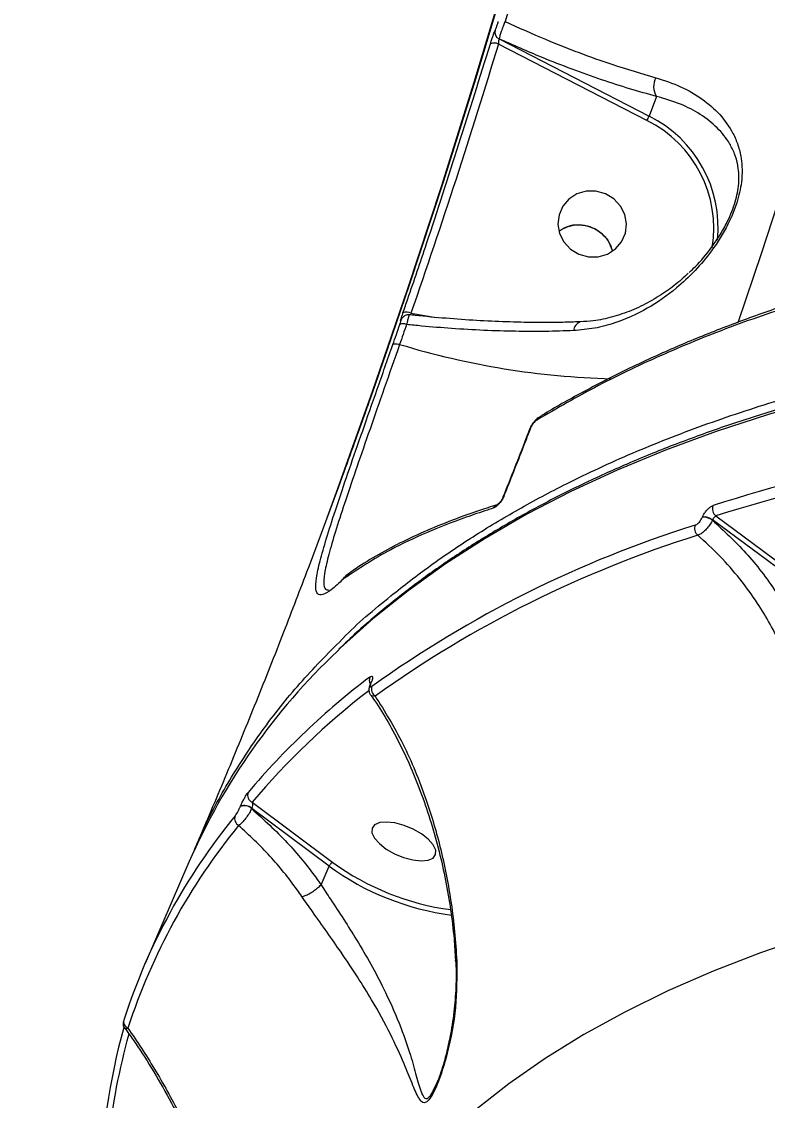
# Model space of a CAD drawing. Header units: millimetres. Extents: x -4688 to 6829, y -6350 to 4771.
# Drawn here: x 2324.1 to 2421.5, y 1628.1 to 1769 of the extents above; entities that cross this region are included whole.
import ezdxf

# ---------------------------------------------------------------- set-up
doc = ezdxf.new("R2010")
doc.units = ezdxf.units.MM
for name, color, linetype in [('DIKOM_ЗОНА', 80, 'Continuous'), ('DIKOM_ОБЪЕКТ', 7, 'Continuous'), ('DIKOM_РАЗМЕР_ЗОНА', 7, 'Continuous'), ('DIKOM_РАЗМЕР_ОБЪЕКТА', 7, 'Continuous')]:
    doc.layers.add(name, color=color, linetype=linetype)
doc.styles.add('style1', font='arial.ttf', dxfattribs={"width": 0.8})
doc.dimstyles.new('1-50', dxfattribs={"dimtxt": 300, "dimasz": 200, "dimexe": 100, "dimexo": 0, "dimgap": 100, "dimtad": 1, "dimtxsty": 'style1', "dimcen": 200, "dimclrd": 7, "dimclre": 7, "dimclrt": 7, "dimadec": 1, "dimazin": 2, "dimtfac": 1, "dimtmove": 0, "dimatfit": 2, "dimfxl": 0, "dimlwd": 25, "dimlwe": 18, "dimarcsym": 0})

# ---------------------------------------------------------------- blocks, each defined once
blk = doc.blocks.new('*D9')
at = {"layer": 'Defpoints', "color": 0, "transparency": 16777216}
for p in [(2285.35, 2926.08), (233.68, -3329.73), (5655.58, -3329.73)]:
    blk.add_point(p, dxfattribs=at)
at = {"layer": 'DIKOM_РАЗМЕР_ОБЪЕКТА', "color": 7, "lineweight": 18, "transparency": 16777216}
for p, q in [((2285.35, 2926.08), (5755.58, 2926.08)), ((233.68, -3329.73), (5755.58, -3329.73))]:
    blk.add_line(p, q, dxfattribs=at)
at = {"layer": 'DIKOM_РАЗМЕР_ОБЪЕКТА', "color": 7, "lineweight": 25, "transparency": 16777216}
blk.add_line((5655.58, 2726.08), (5655.58, -3129.73), dxfattribs=at)
at = {"layer": 'DIKOM_РАЗМЕР_ОБЪЕКТА', "color": 7, "transparency": 16777216}
for points in [[(5622.24, 2726.08), (5688.91, 2726.08), (5655.58, 2926.08)], [(5622.24, -3129.73), (5688.91, -3129.73), (5655.58, -3329.73)]]:
    blk.add_solid(points, dxfattribs=at)
at = {"layer": 'DIKOM_РАЗМЕР_ОБЪЕКТА', "color": 7, "transparency": 16777216, "insert": (5402.4, -130.27), "char_height": 300, "attachment_point": 5, "rotation": 90, "style": 'style1'}
blk.add_mtext('6250', dxfattribs=at)
blk = doc.blocks.new('*D10')
at = {"layer": 'Defpoints', "color": 0, "transparency": 16777216}
for p in [(2960.09, 4770.95), (741.18, -5330.34), (6729.08, -5330.34)]:
    blk.add_point(p, dxfattribs=at)
at = {"layer": 'DIKOM_РАЗМЕР_ЗОНА', "color": 7, "lineweight": 18, "transparency": 16777216}
for p, q in [((2960.09, 4770.95), (6829.08, 4770.95)), ((741.18, -5330.34), (6829.08, -5330.34))]:
    blk.add_line(p, q, dxfattribs=at)
at = {"layer": 'DIKOM_РАЗМЕР_ЗОНА', "color": 7, "lineweight": 25, "transparency": 16777216}
blk.add_line((6729.08, 4570.95), (6729.08, -5130.34), dxfattribs=at)
at = {"layer": 'DIKOM_РАЗМЕР_ЗОНА', "color": 7, "transparency": 16777216}
for points in [[(6695.74, 4570.95), (6762.41, 4570.95), (6729.08, 4770.95)], [(6695.74, -5130.34), (6762.41, -5130.34), (6729.08, -5330.34)]]:
    blk.add_solid(points, dxfattribs=at)
at = {"layer": 'DIKOM_РАЗМЕР_ЗОНА', "color": 7, "transparency": 16777216, "insert": (6475.9, -93.77), "char_height": 300, "attachment_point": 5, "rotation": 90, "style": 'style1'}
blk.add_mtext('10100', dxfattribs=at)
blk = doc.blocks.new('*D11')
at = {"layer": 'Defpoints', "color": 0, "transparency": 16777216}
for p in [(3703.08, 2652.76), (-3188.42, -47.63), (-3188.42, -4921.77)]:
    blk.add_point(p, dxfattribs=at)
at = {"layer": 'DIKOM_РАЗМЕР_ОБЪЕКТА', "color": 7, "lineweight": 18, "transparency": 16777216}
for p, q in [((3703.08, 2652.76), (3703.08, -5021.77)), ((-3188.42, -47.63), (-3188.42, -5021.77))]:
    blk.add_line(p, q, dxfattribs=at)
at = {"layer": 'DIKOM_РАЗМЕР_ОБЪЕКТА', "color": 7, "lineweight": 25, "transparency": 16777216}
blk.add_line((3503.08, -4921.77), (-2988.42, -4921.77), dxfattribs=at)
at = {"layer": 'DIKOM_РАЗМЕР_ОБЪЕКТА', "color": 7, "transparency": 16777216}
for points in [[(-2988.42, -4888.44), (-2988.42, -4955.11), (-3188.42, -4921.77)], [(3503.08, -4888.44), (3503.08, -4955.11), (3703.08, -4921.77)]]:
    blk.add_solid(points, dxfattribs=at)
at = {"layer": 'DIKOM_РАЗМЕР_ОБЪЕКТА', "color": 7, "transparency": 16777216, "insert": (4.08, -4668.6), "char_height": 300, "attachment_point": 5, "style": 'style1'}
blk.add_mtext('6900', dxfattribs=at)
blk = doc.blocks.new('*D12')
at = {"layer": 'Defpoints', "color": 0, "transparency": 16777216}
for p in [(4937.72, 2926.08), (-4688.42, -671.13), (4937.72, -6249.77)]:
    blk.add_point(p, dxfattribs=at)
at = {"layer": 'DIKOM_РАЗМЕР_ЗОНА', "color": 7, "lineweight": 18, "transparency": 16777216}
for p, q in [((4937.72, 2926.08), (4937.72, -6349.77)), ((-4688.42, -671.13), (-4688.42, -6349.77))]:
    blk.add_line(p, q, dxfattribs=at)
at = {"layer": 'DIKOM_РАЗМЕР_ЗОНА', "color": 7, "lineweight": 25, "transparency": 16777216}
blk.add_line((-4488.42, -6249.77), (4737.72, -6249.77), dxfattribs=at)
at = {"layer": 'DIKOM_РАЗМЕР_ЗОНА', "color": 7, "transparency": 16777216}
for points in [[(-4488.42, -6216.44), (-4488.42, -6283.11), (-4688.42, -6249.77)], [(4737.72, -6216.44), (4737.72, -6283.11), (4937.72, -6249.77)]]:
    blk.add_solid(points, dxfattribs=at)
at = {"layer": 'DIKOM_РАЗМЕР_ЗОНА', "color": 7, "transparency": 16777216, "insert": (124.65, -5996.6), "char_height": 300, "attachment_point": 5, "style": 'style1'}
blk.add_mtext('9650', dxfattribs=at)

msp = doc.modelspace()

# ---------------------------------------------------------------- linework, layer by layer
at = {"layer": 'DIKOM_ЗОНА', "color": 3, "lineweight": 15}
msp.add_lwpolyline([(2570.081, -2285.228, 0.3647019), (1741.185, -3270.482), (1741.185, -4330.338, -0.4142136), (741.185, -5330.338), (-888.842, -5330.338, -0.4142136), (-1888.842, -4330.338), (-1888.842, -2671.127, 0.4142136), (-2888.842, -1671.127), (-3688.422, -1671.127, -0.4142136), (-4688.422, -671.127), (-4688.422, 1138.873, -0.4142136), (-3688.422, 2138.873), (-3460.429, 2138.873, 0.2211165), (-2695.804, 2494.398, -0.0334984), (-2377.811, 2824.109, 0.1068234), (-2131.845, 3167.597, -0.2990107), (-1214.167, 3770.271), (731.296, 3770.271, 0.2141904), (1478.609, 4105.799, -0.933016), (4609.303, 1688.518, 0.1481275), (4441.226, 1133.627), (4441.226, -61.127, -0.3647019), (2570.081, -2285.228)], format="xyb", dxfattribs=at)
at = {"layer": 'DIKOM_ОБЪЕКТ', "color": 7, "linetype": 'Continuous', "lineweight": 15}
for p, q in [((2385.913, 1767.849), (2385.917, 1767.857)), ((2386.421, 1766.706), (2386.417, 1766.699)), ((2386.417, 1766.699), (2406.003, 1756.619)), ((2405.727, 1756.057), (2386.339, 1766.036)), ((2406.973, 1759.199), (2406.003, 1756.619)), ((2373.602, 1729.977), (2373.66, 1730.107)), ((2373.606, 1729.984), (2373.66, 1730.108)), ((2373.66, 1730.108), (2373.66, 1730.108)), ((2374.912, 1730.882), (2378.223, 1730.344)), ((2373.606, 1729.984), (2373.602, 1729.977)), ((2396.998, 1729.738), (2396.968, 1729.735)), ((2386.929, 1706.86), (2386.924, 1706.847)), ((2412.959, 1704.225), (2412.978, 1704.27)), ((2414.309, 1703.903), (2414.289, 1703.858)), ((2428.099, 1693.682), (2414.309, 1703.903)), ((2414.749, 1704.422), (2428.57, 1694.179)), ((2366.149, 1696.233), (2366.063, 1696.161)), ((2366.159, 1696.24), (2366.149, 1696.233)), ((2366.34, 1696.516), (2366.212, 1696.395)), ((2369.654, 1682.6), (2369.617, 1682.515)), ((2369.723, 1682.685), (2369.686, 1682.6)), ((2354.161, 1667.028), (2364.694, 1659.181)), ((2352.618, 1666.474), (2352.63, 1666.501)), ((2354.107, 1666.221), (2354.096, 1666.194)), ((2364.223, 1658.685), (2354.107, 1666.221)), ((2345.914, 1659.21), (2340.174, 1645.955)), ((2363.167, 1656.246), (2364.223, 1658.685)), ((2363.167, 1656.246), (2363.163, 1656.24)), ((2378.088, 1629.915), (2378.208, 1630.163))]:
    msp.add_line(p, q, dxfattribs=at)
at = {"layer": 'DIKOM_ОБЪЕКТ', "color": 7, "linetype": 'Continuous', "lineweight": 15, "flags": 128}
for points in [[(2420.759, 1923.376), (2419.9, 1918.087), (2417.409, 1903.483), (2414.745, 1888.925), (2411.912, 1874.424), (2408.91, 1859.988), (2405.743, 1845.628), (2402.411, 1831.352), (2398.918, 1817.17), (2395.265, 1803.092), (2391.455, 1789.126), (2387.49, 1775.282), (2383.373, 1761.568), (2379.107, 1747.994), (2374.695, 1734.569), (2370.138, 1721.302), (2365.442, 1708.2), (2361.467, 1697.533)], [(2364.007, 1704.308), (2365.194, 1707.531), (2369.905, 1720.672), (2374.475, 1733.98), (2378.901, 1747.446), (2383.18, 1761.061), (2387.309, 1774.815), (2391.285, 1788.701), (2395.107, 1802.709), (2398.771, 1816.83), (2402.275, 1831.055), (2405.616, 1845.374), (2408.793, 1859.777), (2411.804, 1874.256), (2414.646, 1888.802), (2417.317, 1903.403), (2419.817, 1918.052), (2420.683, 1923.389)], [(2455.733, 1870.401), (2452.903, 1856.819), (2449.917, 1843.307), (2446.778, 1829.875), (2443.488, 1816.53), (2440.05, 1803.282), (2436.464, 1790.139), (2432.734, 1777.11), (2428.862, 1764.203), (2424.851, 1751.426), (2420.703, 1738.788), (2417.589, 1729.654)], [(2403.856, 1830.057), (2401.942, 1822.302), (2399.979, 1814.577), (2397.967, 1806.886), (2395.906, 1799.228), (2393.798, 1791.607), (2391.643, 1784.023), (2389.441, 1776.478), (2387.192, 1768.974)], [(2394.248, 1743.753), (2394.108, 1742.535), (2394.33, 1741.317), (2394.896, 1740.199), (2395.761, 1739.271), (2396.854, 1738.608), (2398.087, 1738.264), (2399.361, 1738.266), (2400.571, 1738.615), (2401.619, 1739.282), (2402.422, 1740.213), (2402.913, 1741.333), (2403.054, 1742.551), (2402.832, 1743.769), (2402.265, 1744.887), (2401.4, 1745.815), (2400.307, 1746.478), (2399.074, 1746.822), (2397.801, 1746.82), (2396.591, 1746.471), (2395.542, 1745.804), (2394.74, 1744.873), (2394.248, 1743.753)], [(2485.305, 1728.622), (2476.543, 1727.942), (2467.995, 1727.064), (2459.67, 1725.989), (2451.573, 1724.716), (2443.712, 1723.248), (2436.093, 1721.585), (2428.723, 1719.73), (2421.607, 1717.682), (2414.753, 1715.445), (2408.165, 1713.02), (2401.849, 1710.409), (2395.811, 1707.614), (2390.055, 1704.638), (2384.587, 1701.483), (2379.411, 1698.152), (2374.531, 1694.647), (2369.951, 1690.972), (2365.676, 1687.13), (2365.296, 1686.766)], [(2372.546, 1726.802), (2372.659, 1727.126), (2372.773, 1727.45), (2372.886, 1727.775), (2372.999, 1728.099), (2373.112, 1728.423), (2373.225, 1728.748), (2373.338, 1729.072), (2373.451, 1729.397)], [(2374.334, 1729.416), (2374.221, 1729.092), (2374.108, 1728.768), (2373.995, 1728.443), (2373.882, 1728.119), (2373.769, 1727.795), (2373.656, 1727.471), (2373.543, 1727.148), (2373.43, 1726.824)], [(2377.174, 1662.197), (2376.275, 1662.897), (2375.191, 1663.516), (2374.008, 1664.006), (2372.823, 1664.326), (2371.731, 1664.449), (2370.822, 1664.368), (2370.168, 1664.087), (2369.823, 1663.629), (2369.814, 1663.033), (2370.143, 1662.345), (2370.783, 1661.622), (2371.681, 1660.922), (2372.766, 1660.303), (2373.949, 1659.813), (2375.134, 1659.493), (2376.226, 1659.369), (2377.135, 1659.451), (2377.789, 1659.732), (2378.134, 1660.19), (2378.143, 1660.786), (2377.814, 1661.474), (2377.174, 1662.197)], [(2479.239, 1659.621), (2471.074, 1658.777), (2463.132, 1657.734), (2455.421, 1656.494), (2447.947, 1655.057), (2440.718, 1653.425), (2433.74, 1651.6), (2427.021, 1649.582), (2420.565, 1647.375), (2414.38, 1644.979), (2408.471, 1642.398), (2402.843, 1639.633), (2397.501, 1636.688), (2392.452, 1633.564), (2387.698, 1630.266), (2383.246, 1626.795), (2379.098, 1623.155), (2375.259, 1619.35), (2371.733, 1615.383), (2368.522, 1611.258), (2365.629, 1606.978), (2363.058, 1602.548), (2360.811, 1597.972), (2360.429, 1597.107)]]:
    msp.add_lwpolyline(points, dxfattribs=at)
at = {"layer": 'DIKOM_ОБЪЕКТ', "color": 7, "linetype": 'Continuous', "lineweight": 15}
for centre, radius, start, end in [((2386.865, 1767.581), 0.989, 164.26574, 243.05942), ((2386.869, 1767.588), 0.989, 164.26584, 243.05808), ((2385.783, 1764.967), 1.205, 62.5169, 114.47529), ((2409.097, 1760.5), 2.491, 152.5236, 211.48548), ((2398.998, 1759.709), 7.656, 331.51124, 336.19302), ((2398.765, 1741.987), 15.699, 350.67752, 63.67276), ((2398.824, 1742.094), 16.202, 354.17587, 63.69781), ((2374.329, 1729.866), 1.171, 60.14496, 113.22332), ((2373.91, 1728.592), 0.927, 62.82182, 119.7208), ((2397.417, 1728.548), 1.269, 110.73559, 176.8707), ((2403.61, 1825.416), 103.108, 252.98016, 268.56963), ((2392.06, 1716.652), 0.773, 121.22431, 158.83578), ((2390.669, 1715.715), 0.248, 122.00906, 156.96185), ((2483.838, 1487.07), 229.482, 101.34939, 107.62258), ((2484.058, 1486.23), 228.936, 101.34939, 107.62258), ((2387.172, 1706.747), 0.268, 123.11127, 155.12293), ((2386.425, 1705.036), 0.888, 106.83537, 154.46135), ((2415.452, 1705.356), 1.169, 158.62568, 233.04267), ((2413.199, 1702.501), 1.74, 51.20456, 97.92997), ((2413.218, 1702.547), 1.74, 51.20456, 97.92997), ((2456.336, 1561.493), 148.481, 107.35924, 125.64394), ((2456.573, 1560.487), 148.154, 107.35924, 125.64394), ((2413.124, 1702.787), 1.169, 158.73558, 229.82832), ((2367.008, 1695.851), 0.941, 123.98174, 156.05188), ((2367.013, 1695.863), 0.934, 126.45704, 156.17164), ((2423.441, 1625.274), 84.629, 133.3974, 156.36), ((2428.756, 1604.977), 98.253, 127.06628, 139.87299), ((2370.458, 1683.006), 0.994, 158.13058, 210.45739), ((2369.807, 1682.43), 0.208, 125.55573, 155.51094), ((2369.844, 1682.516), 0.208, 125.52929, 156.50164), ((2370.806, 1681.785), 1.065, 159.571, 237.69307), ((2428.915, 1604.038), 97.754, 127.50215, 139.8816), ((2354.584, 1667.951), 1.015, 159.91848, 245.38429), ((2415.191, 1613.46), 81.746, 140.69656, 162.00329), ((2352.878, 1664.892), 1.005, 159.70696, 241.83865), ((2353.142, 1665.201), 1.377, 46.17048, 112.37803), ((2353.154, 1665.228), 1.377, 46.17048, 112.37803), ((2415.52, 1612.34), 81.566, 140.69656, 162.00329), ((2384.674, 1686.714), 34.697, 233.88545, 262.6211), ((2384.54, 1686.396), 33.683, 233.89988, 262.45575), ((2338.309, 1638.39), 0.924, 159.3243, 246.76694), ((2421.626, 1614.404), 87.373, 164.58433, 178.66503), ((2424.349, 1612.829), 89.548, 164.51175, 182.73151)]:
    msp.add_arc(centre, radius, start, end, dxfattribs=at)
for points, knots in [([(2385.917, 1767.857), (2385.919, 1767.861), (2385.937, 1767.896), (2385.985, 1768.005), (2386.061, 1768.207), (2386.147, 1768.45), (2386.232, 1768.706), (2386.291, 1768.897), (2386.318, 1768.983)], [0, 0, 0, 0, 0.0340103, 0.252264, 0.4705298, 0.5979374, 0.8193065, 1, 1, 1, 1]), ([(2387.192, 1768.974), (2387.126, 1768.808), (2386.978, 1768.436), (2386.793, 1767.933), (2386.625, 1767.447), (2386.495, 1767.033), (2386.436, 1766.798), (2386.422, 1766.717), (2386.421, 1766.706)], [0, 0, 0, 0, 0.1805008, 0.4029091, 0.5309916, 0.7496247, 0.9664027, 1, 1, 1, 1]), ([(2387.192, 1768.974), (2388.964, 1768.182), (2392.227, 1766.725), (2396.894, 1764.89), (2401.772, 1763.135), (2405.004, 1762.196), (2406.887, 1761.649)], [0, 0, 0, 0, 0.2580784, 0.4750061, 0.694075, 1, 1, 1, 1]), ([(2385.283, 1766.064), (2385.334, 1766.226), (2385.434, 1766.551), (2385.598, 1767.041), (2385.747, 1767.457), (2385.853, 1767.729), (2385.896, 1767.816), (2385.913, 1767.849)], [0, 0, 0, 0, 0.2182614, 0.4367519, 0.6530228, 0.8657456, 1, 1, 1, 1]), ([(2386.417, 1766.699), (2386.41, 1766.689), (2386.391, 1766.662), (2386.365, 1766.565), (2386.344, 1766.41), (2386.334, 1766.224), (2386.337, 1766.099), (2386.339, 1766.036)], [0, 0, 0, 0, 0.1277438, 0.3308896, 0.5438541, 0.7682613, 1, 1, 1, 1]), ([(2406.973, 1759.199), (2405.815, 1759.52), (2403.491, 1760.164), (2399.795, 1761.364), (2395.952, 1762.74), (2391.487, 1764.479), (2388.278, 1765.89), (2386.421, 1766.706)], [0, 0, 0, 0, 0.1819181, 0.3651193, 0.552343, 0.7409454, 1, 1, 1, 1]), ([(2373.867, 1730.942), (2374.075, 1731.544), (2375.114, 1734.552), (2379.079, 1746.207), (2382.561, 1757.351), (2385.283, 1766.064)], [0, 0, 0, 0, 0.0517104, 0.2585534, 1, 1, 1, 1]), ([(2386.339, 1766.036), (2384.518, 1760.151), (2380.875, 1748.378), (2376.9, 1736.714), (2374.912, 1730.882)], [0, 0, 0, 0, 0.4999182, 1, 1, 1, 1]), ([(2406.887, 1761.649), (2408.005, 1761.285), (2410.272, 1760.547), (2413.049, 1758.885), (2415.358, 1756.863), (2416.82, 1754.806), (2417.659, 1752.854), (2418.048, 1751.278), (2418.189, 1749.653), (2418.093, 1747.758), (2417.56, 1745.322), (2416.506, 1742.794), (2415.326, 1740.704), (2413.916, 1738.627), (2412.026, 1736.381), (2409.264, 1733.794), (2405.798, 1731.378), (2402.148, 1729.741), (2398.884, 1728.857), (2397.066, 1728.698), (2396.15, 1728.618)], [0, 0, 0, 0, 0.07178891, 0.14562976, 0.22116993, 0.29851815, 0.34063689, 0.38329285, 0.4161016, 0.44961246, 0.49864555, 0.54779209, 0.58045157, 0.61397162, 0.67043699, 0.72831839, 0.81195445, 0.89807408, 0.9486872, 1, 1, 1, 1]), ([(2417.607, 1750.092), (2417.603, 1750.138), (2417.54, 1750.747), (2417.194, 1751.732), (2416.398, 1753.416), (2414.981, 1755.164), (2412.813, 1756.864), (2410.182, 1758.272), (2408.051, 1758.887), (2406.973, 1759.199)], [0, 0, 0, 0, 0.0087414, 0.1158773, 0.2245809, 0.4207216, 0.6211572, 0.8084168, 1, 1, 1, 1]), ([(2411.257, 1736.226), (2411.533, 1736.477), (2412.558, 1737.41), (2413.859, 1739.006), (2415.188, 1740.924), (2416.271, 1742.816), (2417.249, 1745.134), (2417.705, 1747.302), (2417.772, 1748.92), (2417.661, 1749.712), (2417.607, 1750.092)], [0, 0, 0, 0, 0.0718809, 0.2665612, 0.3732601, 0.482586, 0.6387989, 0.7947791, 0.9016082, 1, 1, 1, 1]), ([(2394.301, 1741.644), (2394.664, 1741.859), (2395.452, 1742.327), (2396.91, 1742.491), (2398.417, 1742.209), (2399.749, 1741.448), (2400.77, 1740.355), (2401.077, 1739.46), (2401.223, 1739.033)], [0, 0, 0, 0, 0.1482222, 0.321606, 0.4949881, 0.668367, 0.8417463, 1, 1, 1, 1]), ([(2401.232, 1739.041), (2401.071, 1739.489), (2400.741, 1740.403), (2399.686, 1741.499), (2398.34, 1742.236), (2396.83, 1742.492), (2395.4, 1742.309), (2394.642, 1741.843), (2394.304, 1741.635)], [0, 0, 0, 0, 0.1667738, 0.3402209, 0.5136669, 0.6871096, 0.8605519, 1, 1, 1, 1]), ([(2411.132, 1736.125), (2410.839, 1735.843), (2409.93, 1734.971), (2408.262, 1733.715), (2406.094, 1732.346), (2403.729, 1731.202), (2401.251, 1730.359), (2398.994, 1729.857), (2397.576, 1729.794), (2396.999, 1729.768)], [0, 0, 0, 0, 0.0726434, 0.224491, 0.3851317, 0.5542861, 0.7237142, 0.8874794, 1, 1, 1, 1]), ([(2427.33, 1733.045), (2427.28, 1733.03), (2424.998, 1732.354), (2420.695, 1730.86), (2414.445, 1728.549), (2408.467, 1726.049), (2402.723, 1723.394), (2397.264, 1720.558), (2393.583, 1718.524), (2391.797, 1717.39), (2391.664, 1717.305)], [0, 0, 0, 0, 0.0036487, 0.1675187, 0.3314472, 0.4954376, 0.659337, 0.8230766, 0.9867706, 1, 1, 1, 1]), ([(2426.876, 1732.599), (2423.602, 1731.519), (2417.048, 1729.356), (2407.914, 1725.605), (2399.251, 1721.515), (2393.978, 1718.46), (2391.339, 1716.931)], [0, 0, 0, 0, 0.2489043, 0.4982428, 0.7488998, 1, 1, 1, 1]), ([(2365.906, 1688.306), (2365.943, 1688.345), (2367.852, 1690.35), (2371.714, 1693.566), (2377.403, 1697.984), (2382.968, 1701.748), (2388.886, 1705.31), (2395.78, 1708.984), (2403.775, 1712.687), (2413.006, 1716.321), (2423.258, 1719.723), (2434.598, 1722.819), (2446.656, 1725.436), (2458.868, 1727.501), (2470.121, 1728.936), (2481.644, 1730.017), (2493.424, 1730.754), (2506.597, 1731.143), (2520.231, 1731.119), (2534.295, 1730.678), (2547.59, 1729.884), (2559.963, 1728.849), (2571.333, 1727.674), (2582.884, 1726.256), (2595.748, 1724.436), (2609.974, 1722.124), (2625.603, 1719.224), (2642.17, 1715.775), (2659.664, 1711.721), (2677.425, 1707.167), (2694.681, 1702.345), (2710.001, 1697.734), (2725.204, 1692.871), (2740.286, 1687.769), (2756.61, 1681.907), (2772.974, 1675.686), (2789.334, 1669.119), (2805.684, 1662.203), (2821.986, 1654.949), (2838.209, 1647.364), (2854.959, 1639.145), (2872.13, 1630.284), (2889.663, 1620.751), (2906.869, 1610.899), (2923.73, 1600.732), (2940.034, 1590.38), (2955.742, 1579.872), (2969.272, 1570.371), (2977.456, 1564.305), (2980.789, 1561.835)], [0, 0, 0, 0, 0.0004422, 0.022746, 0.03966, 0.056574, 0.0735577, 0.0905414, 0.1124845, 0.1345298, 0.1566135, 0.1817028, 0.2068488, 0.2293872, 0.2519668, 0.2689744, 0.2909172, 0.3129623, 0.3350457, 0.3573274, 0.3796488, 0.3965538, 0.4134587, 0.4304333, 0.4474078, 0.4693509, 0.4913961, 0.5134797, 0.5385688, 0.5637147, 0.586253, 0.6088324, 0.62584, 0.647783, 0.6698282, 0.6919118, 0.7141937, 0.7365152, 0.7589722, 0.7816015, 0.8042725, 0.8297759, 0.8552792, 0.8809027, 0.9065866, 0.9323923, 0.9575184, 0.9827014, 1, 1, 1, 1]), ([(2373.451, 1729.397), (2373.451, 1729.399), (2373.486, 1729.497), (2373.548, 1729.683), (2373.605, 1729.868), (2373.637, 1729.99), (2373.644, 1730.046), (2373.618, 1730.004), (2373.606, 1729.984)], [0, 0, 0, 0, 0.0043468, 0.2198207, 0.4355752, 0.5682506, 0.7938306, 1, 1, 1, 1]), ([(2373.602, 1729.977), (2373.589, 1729.954), (2373.556, 1729.895), (2373.552, 1729.94), (2373.605, 1730.144), (2373.712, 1730.488), (2373.815, 1730.791), (2373.867, 1730.942)], [0, 0, 0, 0, 0.1342544, 0.3469772, 0.5632481, 0.7817386, 1, 1, 1, 1]), ([(2374.682, 1730.663), (2374.647, 1730.671), (2374.516, 1730.703), (2374.294, 1730.653), (2374.061, 1730.554), (2373.891, 1730.424), (2373.776, 1730.296), (2373.705, 1730.19), (2373.666, 1730.122), (2373.649, 1730.086), (2373.643, 1730.072)], [0, 0, 0, 0, 0.0759995, 0.2918567, 0.4718804, 0.6253757, 0.7534775, 0.8529238, 0.9439337, 1, 1, 1, 1]), ([(2374.682, 1730.672), (2374.67, 1730.65), (2374.652, 1730.614), (2374.578, 1730.364), (2374.479, 1729.998), (2374.382, 1729.611), (2374.334, 1729.416)], [0, 0, 0, 0, 0.2734466, 0.4434179, 0.7199136, 1, 1, 1, 1]), ([(2396.97, 1729.769), (2396.228, 1729.741), (2394.336, 1729.669), (2391.119, 1729.665), (2387.358, 1729.744), (2383.474, 1729.925), (2379.505, 1730.212), (2376.563, 1730.472), (2374.949, 1730.664), (2374.684, 1730.695)], [0, 0, 0, 0, 0.1093205, 0.2789347, 0.4498363, 0.6216364, 0.7939197, 0.9661872, 1, 1, 1, 1]), ([(2861.488, 1634.364), (2859.705, 1635.277), (2854.535, 1637.923), (2845.904, 1642.221), (2835.575, 1647.217), (2825.166, 1652.095), (2814.687, 1656.854), (2804.145, 1661.489), (2793.548, 1665.998), (2782.905, 1670.376), (2772.223, 1674.62), (2761.511, 1678.728), (2750.775, 1682.695), (2740.026, 1686.52), (2729.27, 1690.199), (2718.515, 1693.73), (2707.77, 1697.109), (2697.043, 1700.334), (2686.341, 1703.403), (2675.674, 1706.314), (2665.048, 1709.064), (2654.472, 1711.652), (2643.954, 1714.074), (2633.501, 1716.33), (2623.122, 1718.418), (2612.824, 1720.336), (2602.615, 1722.083), (2592.502, 1723.657), (2582.494, 1725.057), (2572.598, 1726.282), (2562.82, 1727.331), (2553.169, 1728.204), (2543.652, 1728.899), (2534.275, 1729.417), (2525.046, 1729.756), (2515.972, 1729.916), (2507.059, 1729.898), (2498.315, 1729.7), (2489.745, 1729.324), (2481.356, 1728.769), (2473.155, 1728.036), (2465.147, 1727.126), (2457.339, 1726.038), (2449.736, 1724.773), (2442.345, 1723.333), (2435.17, 1721.719), (2428.217, 1719.93), (2421.492, 1717.97), (2415, 1715.838), (2408.745, 1713.538), (2402.733, 1711.069), (2396.968, 1708.435), (2391.455, 1705.637), (2386.198, 1702.676), (2381.201, 1699.556), (2376.466, 1696.281), (2372.011, 1692.845), (2368.347, 1689.758), (2366.281, 1687.755), (2365.507, 1687.006)], [0, 0, 0, 0, 0.0093746, 0.0271864, 0.0449984, 0.0628104, 0.0806223, 0.0984341, 0.116246, 0.1340579, 0.1518698, 0.1696818, 0.1874938, 0.205306, 0.2231183, 0.2409307, 0.2587433, 0.2765562, 0.2943692, 0.3121826, 0.3299962, 0.3478102, 0.3656245, 0.3834392, 0.4012543, 0.4190699, 0.436886, 0.4547026, 0.4725198, 0.4903376, 0.508156, 0.5259751, 0.543795, 0.5616156, 0.579437, 0.5972592, 0.6150823, 0.6329063, 0.6507312, 0.668557, 0.6863838, 0.7042113, 0.7220398, 0.7398689, 0.7576987, 0.775529, 0.7933595, 0.8111899, 0.8290198, 0.8468486, 0.8646758, 0.8825006, 0.9003223, 0.9181399, 0.9359523, 0.9537585, 0.9715573, 0.9893478, 1, 1, 1, 1]), ([(2396.15, 1728.618), (2394.923, 1728.576), (2392.459, 1728.492), (2388.534, 1728.508), (2384.45, 1728.632), (2380.349, 1728.87), (2376.959, 1729.148), (2374.989, 1729.349), (2374.334, 1729.416)], [0, 0, 0, 0, 0.1821545, 0.3655938, 0.553059, 0.7419031, 0.9141914, 1, 1, 1, 1]), ([(2372.222, 1727.387), (2371.175, 1724.344), (2369.104, 1718.332), (2366.981, 1712.467), (2365.932, 1709.57)], [0, 0, 0, 0, 0.5059953, 1, 1, 1, 1]), ([(2366.063, 1696.161), (2365.514, 1695.65), (2364.417, 1694.629), (2363.322, 1694.029), (2362.643, 1694.14), (2362.407, 1695.034), (2362.591, 1696.694), (2363.165, 1699.107), (2364.093, 1702.239), (2365.336, 1706.053), (2366.845, 1710.484), (2368.576, 1715.467), (2370.479, 1720.902), (2371.856, 1724.835), (2372.546, 1726.802)], [0, 0, 0, 0, 0.08361865, 0.16716608, 0.25041751, 0.33385249, 0.4173036, 0.50048851, 0.58373846, 0.66713846, 0.75045765, 0.83339643, 0.91662801, 1, 1, 1, 1]), ([(2373.43, 1726.824), (2372.752, 1724.889), (2371.4, 1721.032), (2369.532, 1715.695), (2367.831, 1710.799), (2366.349, 1706.45), (2365.127, 1702.7), (2364.214, 1699.622), (2363.643, 1697.239), (2363.475, 1695.629), (2363.616, 1694.787), (2363.991, 1694.779), (2364.123, 1694.777)], [0, 0, 0, 0, 0.1050604, 0.2094893, 0.313948, 0.4190078, 0.5232534, 0.6282648, 0.7328653, 0.8372907, 0.9424912, 1, 1, 1, 1]), ([(2390.659, 1716.242), (2390.61, 1716.164), (2390.522, 1716.023), (2390.477, 1715.878), (2390.457, 1715.814)], [0, 0, 0, 0, 0.5533776, 1, 1, 1, 1]), ([(2391.339, 1716.931), (2391.26, 1716.876), (2391.12, 1716.779), (2390.906, 1716.549), (2390.742, 1716.325), (2390.619, 1716.115), (2390.565, 1715.988), (2390.538, 1715.925)], [0, 0, 0, 0, 0.3196286, 0.5618766, 0.7279416, 0.8640377, 1, 1, 1, 1]), ([(2391.661, 1717.298), (2391.617, 1717.277), (2391.401, 1717.168), (2391.113, 1716.876), (2390.806, 1716.512), (2390.691, 1716.3), (2390.659, 1716.242)], [0, 0, 0, 0, 0.1149482, 0.574061, 0.8825015, 1, 1, 1, 1]), ([(2390.439, 1715.813), (2390.27, 1715.374), (2389.11, 1712.352), (2387.93, 1709.393), (2386.921, 1706.864)], [0, 0, 0, 0, 0.1454096, 1, 1, 1, 1]), ([(2390.538, 1715.925), (2390.325, 1715.374), (2389.26, 1712.619), (2388.088, 1709.638), (2387.125, 1707.221), (2387.026, 1706.972)], [0, 0, 0, 0, 0.1831691, 0.9158786, 1, 1, 1, 1]), ([(2387.026, 1706.972), (2386.986, 1706.88), (2386.906, 1706.697), (2386.737, 1706.414), (2386.525, 1706.121), (2386.234, 1705.799), (2385.908, 1705.537), (2385.717, 1705.457), (2385.624, 1705.419)], [0, 0, 0, 0, 0.1098635, 0.2200424, 0.3257284, 0.4925231, 0.7537199, 1, 1, 1, 1]), ([(2386.769, 1706.545), (2386.754, 1706.521), (2386.706, 1706.44), (2386.609, 1706.307), (2386.475, 1706.146), (2386.319, 1705.992), (2386.171, 1705.889), (2386.174, 1705.891), (2386.175, 1705.892)], [0, 0, 0, 0, 0.0463082, 0.1497976, 0.2835881, 0.4742815, 0.750891, 1, 1, 1, 1]), ([(2386.923, 1706.849), (2386.911, 1706.82), (2386.885, 1706.753), (2386.828, 1706.641), (2386.784, 1706.57), (2386.769, 1706.545)], [0, 0, 0, 0, 0.3324195, 0.7654218, 1, 1, 1, 1]), ([(2385.624, 1705.419), (2385.383, 1705.343), (2384.182, 1704.961), (2381.156, 1703.935), (2376.835, 1702.239), (2371.298, 1699.64), (2368.098, 1697.523), (2366.159, 1696.24)], [0, 0, 0, 0, 0.0299896, 0.1499527, 0.3899094, 0.6301905, 1, 1, 1, 1]), ([(2386.183, 1705.872), (2385.767, 1705.747), (2383.879, 1705.18), (2380.805, 1704.071), (2376.981, 1702.541), (2373.473, 1700.908), (2370.281, 1699.172), (2367.942, 1697.743), (2366.769, 1696.858), (2366.455, 1696.62)], [0, 0, 0, 0, 0.0503893, 0.2286539, 0.4063399, 0.5833125, 0.759716, 0.9356628, 1, 1, 1, 1]), ([(2412.978, 1704.27), (2413.022, 1704.363), (2413.132, 1704.596), (2413.384, 1704.977), (2413.712, 1705.354), (2414.059, 1705.649), (2414.262, 1705.738), (2414.363, 1705.782)], [0, 0, 0, 0, 0.1407799, 0.3552888, 0.5700297, 0.7849624, 1, 1, 1, 1]), ([(2412.034, 1703.211), (2412.102, 1703.241), (2412.236, 1703.301), (2412.467, 1703.499), (2412.686, 1703.75), (2412.855, 1704.006), (2412.929, 1704.163), (2412.959, 1704.225)], [0, 0, 0, 0, 0.21428554, 0.4284468, 0.64290849, 0.85773184, 1, 1, 1, 1]), ([(2414.289, 1703.858), (2414.226, 1703.736), (2414.069, 1703.431), (2413.714, 1702.934), (2413.258, 1702.446), (2412.782, 1702.064), (2412.507, 1701.95), (2412.37, 1701.893)], [0, 0, 0, 0, 0.1423848, 0.3572676, 0.5716759, 0.7857475, 1, 1, 1, 1]), ([(2414.289, 1703.858), (2415.774, 1702.479), (2418.782, 1699.685), (2422.737, 1694.54), (2424.848, 1690.616), (2425.914, 1688.636)], [0, 0, 0, 0, 0.3257308, 0.6596818, 1, 1, 1, 1]), ([(2414.749, 1704.422), (2414.717, 1704.406), (2414.654, 1704.373), (2414.545, 1704.27), (2414.441, 1704.141), (2414.359, 1704.012), (2414.323, 1703.934), (2414.309, 1703.903)], [0, 0, 0, 0, 0.2150723, 0.43005522, 0.64481032, 0.85927253, 1, 1, 1, 1]), ([(2423.357, 1687.444), (2422.347, 1689.338), (2420.702, 1692.423), (2417.876, 1696.244), (2415.279, 1699.254), (2413.351, 1701.003), (2412.37, 1701.893)], [0, 0, 0, 0, 0.3422175, 0.5572675, 0.7746034, 1, 1, 1, 1]), ([(2361.479, 1697.578), (2360.415, 1694.79), (2358.167, 1688.897), (2354.686, 1680.138), (2351.06, 1671.278), (2348.358, 1664.867), (2346.867, 1661.417), (2346.596, 1660.789)], [0, 0, 0, 0, 0.2188332, 0.4625267, 0.7050396, 0.9463268, 1, 1, 1, 1]), ([(2366.063, 1696.161), (2366.104, 1696.251), (2366.154, 1696.359), (2366.247, 1696.427), (2366.262, 1696.439)], [0, 0, 0, 0, 0.8294458, 1, 1, 1, 1]), ([(2346.648, 1660.767), (2346.979, 1661.564), (2348.284, 1664.707), (2351.153, 1669.95), (2355.387, 1676.426), (2360.25, 1682.584), (2364.028, 1686.406), (2365.906, 1688.306)], [0, 0, 0, 0, 0.0782454, 0.3083649, 0.5395558, 0.7711495, 1, 1, 1, 1]), ([(2369.62, 1682.516), (2369.612, 1682.5), (2369.521, 1682.306), (2369.423, 1681.984), (2369.413, 1681.522), (2369.504, 1681.184), (2369.615, 1681.07), (2369.625, 1681.059)], [0, 0, 0, 0, 0.0340324, 0.3912925, 0.7093975, 0.9722261, 1, 1, 1, 1]), ([(2369.536, 1683.376), (2369.549, 1683.386), (2369.645, 1683.458), (2369.784, 1683.517), (2369.889, 1683.456), (2369.909, 1683.286), (2369.861, 1683.032), (2369.769, 1682.801), (2369.723, 1682.685)], [0, 0, 0, 0, 0.0392374, 0.287234, 0.4951935, 0.6709996, 0.8353028, 1, 1, 1, 1]), ([(2369.686, 1682.6), (2369.656, 1682.525), (2369.596, 1682.375), (2369.565, 1682.211), (2369.579, 1682.104), (2369.647, 1682.067), (2369.737, 1682.105), (2369.799, 1682.15), (2369.809, 1682.157)], [0, 0, 0, 0, 0.1673343, 0.3344543, 0.509132, 0.7130655, 0.9577286, 1, 1, 1, 1]), ([(2369.751, 1682.878), (2369.751, 1682.878), (2369.752, 1682.889), (2369.747, 1682.85), (2369.719, 1682.766), (2369.686, 1682.669), (2369.655, 1682.604), (2369.653, 1682.599)], [0, 0, 0, 0, 0.0051909, 0.2868749, 0.6094716, 0.9750489, 1, 1, 1, 1]), ([(2369.625, 1681.061), (2369.729, 1680.922), (2370.461, 1679.941), (2371.722, 1677.87), (2373.388, 1674.845), (2374.919, 1671.565), (2376.316, 1668.077), (2377.551, 1664.425), (2378.602, 1660.663), (2379.457, 1656.858), (2380.104, 1653.04), (2380.536, 1649.557), (2380.664, 1647.327), (2380.718, 1646.389)], [0, 0, 0, 0, 0.0169692, 0.1205765, 0.2246227, 0.3291329, 0.4340928, 0.5393178, 0.6417875, 0.7416805, 0.8385011, 0.9320406, 1, 1, 1, 1]), ([(2370.237, 1680.885), (2370.213, 1680.881), (2370.045, 1680.849), (2369.8, 1680.862), (2369.679, 1681.003), (2369.627, 1681.062)], [0, 0, 0, 0, 0.0895206, 0.6137023, 1, 1, 1, 1]), ([(2370.237, 1680.885), (2371.487, 1678.885), (2373.375, 1675.864), (2375.494, 1671.136), (2377.22, 1666.602), (2378.898, 1660.901), (2380.039, 1655.048), (2380.656, 1650.12), (2380.812, 1647.56), (2380.89, 1646.276)], [0, 0, 0, 0, 0.2227146, 0.33639, 0.4507477, 0.6310036, 0.8132766, 0.9063197, 1, 1, 1, 1]), ([(2352.63, 1666.501), (2352.658, 1666.564), (2352.749, 1666.772), (2352.942, 1667.168), (2353.196, 1667.64), (2353.445, 1668.054), (2353.569, 1668.218), (2353.631, 1668.299)], [0, 0, 0, 0, 0.093152, 0.3038958, 0.5302269, 0.765188, 1, 1, 1, 1]), ([(2354.161, 1667.028), (2354.173, 1666.977), (2354.197, 1666.877), (2354.203, 1666.681), (2354.185, 1666.494), (2354.156, 1666.362), (2354.131, 1666.28), (2354.116, 1666.243), (2354.107, 1666.221)], [0, 0, 0, 0, 0.2685558, 0.5228735, 0.7426042, 0.8691228, 0.9242406, 1, 1, 1, 1]), ([(2351.936, 1665.24), (2351.977, 1665.296), (2352.061, 1665.409), (2352.23, 1665.692), (2352.404, 1666.016), (2352.536, 1666.289), (2352.599, 1666.431), (2352.618, 1666.474)], [0, 0, 0, 0, 0.2336562, 0.4673227, 0.6955597, 0.9087114, 1, 1, 1, 1]), ([(2354.096, 1666.194), (2354.055, 1666.111), (2353.922, 1665.836), (2353.62, 1665.327), (2353.196, 1664.743), (2352.757, 1664.256), (2352.521, 1664.089), (2352.404, 1664.006)], [0, 0, 0, 0, 0.09426275, 0.31228051, 0.54119036, 0.77140988, 1, 1, 1, 1]), ([(2354.096, 1666.194), (2355.681, 1664.761), (2358.688, 1662.045), (2361.572, 1658.49), (2362.949, 1656.552), (2363.167, 1656.246)], [0, 0, 0, 0, 0.48433966, 0.91852086, 1, 1, 1, 1]), ([(2360.669, 1654.702), (2360.461, 1654.999), (2359.16, 1656.863), (2356.522, 1660.168), (2353.795, 1662.71), (2352.404, 1664.006)], [0, 0, 0, 0, 0.08498821, 0.53346713, 1, 1, 1, 1]), ([(2364.694, 1659.181), (2364.686, 1659.178), (2364.664, 1659.171), (2364.605, 1659.144), (2364.512, 1659.08), (2364.397, 1658.965), (2364.293, 1658.827), (2364.246, 1658.732), (2364.223, 1658.685)], [0, 0, 0, 0, 0.0536285, 0.1414105, 0.356061, 0.5707083, 0.7853541, 1, 1, 1, 1]), ([(2360.669, 1654.702), (2360.684, 1654.705), (2360.804, 1654.727), (2361.097, 1654.824), (2361.607, 1655.075), (2362.172, 1655.426), (2362.726, 1655.834), (2363.017, 1656.105), (2363.163, 1656.24)], [0, 0, 0, 0, 0.0259611, 0.2095749, 0.4071833, 0.6047893, 0.8023946, 1, 1, 1, 1]), ([(2363.163, 1656.24), (2363.163, 1656.24), (2363.57, 1655.622), (2364.565, 1654.124), (2366.145, 1651.713), (2367.947, 1648.856), (2369.704, 1645.846), (2371.652, 1642.161), (2373.445, 1638.105), (2374.788, 1634.317), (2375.627, 1631.222), (2376.082, 1629.601), (2376.472, 1628.655), (2376.744, 1628.236), (2377.231, 1628.412), (2377.69, 1629.046), (2377.974, 1629.666), (2378.088, 1629.915)], [0, 0, 0, 0, 0.0000325, 0.050625, 0.1210999, 0.1916512, 0.2788526, 0.3661666, 0.5040497, 0.6421398, 0.7418843, 0.8412522, 0.8561034, 0.9104353, 0.9440517, 0.9775355, 1, 1, 1, 1]), ([(2380.89, 1646.276), (2380.89, 1644.257), (2380.89, 1640.165), (2379.942, 1635.132), (2378.946, 1631.748), (2378.243, 1629.919), (2377.67, 1628.729), (2377.102, 1627.936), (2376.538, 1627.672), (2376.181, 1628), (2375.671, 1628.803), (2375.072, 1630.287), (2373.947, 1633.1), (2372.298, 1636.722), (2370.178, 1640.605), (2367.934, 1644.233), (2365.952, 1647.204), (2363.944, 1650.079), (2362.193, 1652.53), (2361.119, 1654.06), (2360.669, 1654.702)], [0, 0, 0, 0, 0.095209, 0.1929568, 0.2448004, 0.2710699, 0.29817, 0.3242903, 0.3503876, 0.3910755, 0.4019421, 0.4719631, 0.5438092, 0.6393961, 0.7378513, 0.7988545, 0.8613646, 0.9113745, 0.9628373, 1, 1, 1, 1]), ([(2380.729, 1646.379), (2380.739, 1646.273), (2380.847, 1645.109), (2380.793, 1642.847), (2380.559, 1639.59), (2380.082, 1636.602), (2379.518, 1634.083), (2378.99, 1632.257), (2378.519, 1630.888), (2378.231, 1630.226), (2378.101, 1629.93)], [0, 0, 0, 0, 0.0182376, 0.1990029, 0.3870278, 0.5821686, 0.7267686, 0.8420071, 0.9291601, 1, 1, 1, 1]), ([(2380.89, 1646.276), (2380.863, 1646.285), (2380.775, 1646.315), (2380.7, 1646.353), (2380.727, 1646.385), (2380.731, 1646.39)], [0, 0, 0, 0, 0.2706345, 0.8802183, 1, 1, 1, 1]), ([(2337.415, 1638.624), (2337.395, 1638.565), (2337.359, 1638.458), (2337.331, 1638.343), (2337.305, 1638.177), (2337.309, 1637.965), (2337.36, 1637.735), (2337.453, 1637.595), (2337.497, 1637.529)], [0, 0, 0, 0, 0.22438133, 0.41190478, 0.54578215, 0.67499643, 0.84639187, 1, 1, 1, 1]), ([(2337.945, 1637.541), (2337.821, 1637.481), (2337.617, 1637.383), (2337.542, 1637.501), (2337.513, 1637.547)], [0, 0, 0, 0, 0.6068566, 1, 1, 1, 1]), ([(2337.518, 1637.551), (2337.892, 1637.041), (2339.103, 1635.385), (2341.052, 1632.3), (2343.38, 1628.293), (2345.626, 1623.965), (2347.701, 1619.537), (2349.615, 1614.962), (2351.321, 1610.351), (2352.844, 1605.602), (2354.13, 1600.883), (2355.148, 1596.428), (2355.898, 1592.334), (2356.324, 1589.606), (2356.457, 1588.175), (2356.476, 1587.978)], [0, 0, 0, 0, 0.0412234, 0.133603, 0.2280547, 0.3245659, 0.4231438, 0.5114338, 0.6050424, 0.6944711, 0.7799639, 0.8622449, 0.9297004, 0.9903167, 1, 1, 1, 1]), ([(2337.945, 1637.541), (2339.12, 1635.789), (2341.478, 1632.275), (2344.723, 1626.37), (2347.745, 1620.009), (2350.705, 1612.616), (2352.964, 1605.604), (2354.604, 1599.166), (2355.621, 1594.041), (2356.253, 1590.268), (2356.419, 1588.143), (2356.439, 1587.892)], [0, 0, 0, 0, 0.1354192, 0.2715399, 0.4098447, 0.5489224, 0.7213898, 0.8087243, 0.8964829, 0.9877892, 1, 1, 1, 1])]:
    msp.add_open_spline(points, degree=3, knots=knots, dxfattribs=at)
msp.add_open_spline([(2372.546, 1726.802), (2372.574, 1726.832), (2372.629, 1726.892), (2372.837, 1726.921), (2373.111, 1726.903), (2373.323, 1726.85), (2373.43, 1726.824)], degree=3, dxfattribs=at)

# ---------------------------------------------------------------- dimensions: what is measured, and where the dimension line sits
at = {"layer": 'DIKOM_РАЗМЕР_ЗОНА'}
dim = msp.add_linear_dim(base=(6729.076, -5330.338), p1=(2960.09, 4770.953), p2=(741.185, -5330.338), angle=90, text='10100', dimstyle='1-50', dxfattribs=at)
dim.commit()
dim.dimension.update_dxf_attribs({"geometry": '*D10', "text_midpoint": (6729.076, -93.775), "dimtype": 160})
dim = msp.add_linear_dim(base=(4937.725, -6249.775), p1=(-4688.422, -671.127), p2=(4937.725, 2926.075), text='9650', dimstyle='1-50', dxfattribs=at)
dim.commit()
dim.dimension.update_dxf_attribs({"geometry": '*D12', "text_midpoint": (124.651, -6249.775), "dimtype": 160})
at = {"layer": 'DIKOM_РАЗМЕР_ОБЪЕКТА'}
dim = msp.add_linear_dim(base=(5655.576, -3329.729), p1=(2285.35, 2926.075), p2=(233.685, -3329.729), angle=90, text='6250', dimstyle='1-50', dxfattribs=at)
dim.commit()
dim.dimension.update_dxf_attribs({"geometry": '*D9', "text_midpoint": (5655.576, -130.275), "dimtype": 160})
dim = msp.add_linear_dim(base=(-3188.422, -4921.775), p1=(3703.085, 2652.764), p2=(-3188.422, -47.627), text='6900', dimstyle='1-50', dxfattribs=at)
dim.commit()
dim.dimension.update_dxf_attribs({"geometry": '*D11', "text_midpoint": (4.076, -4921.775), "dimtype": 160})

doc.saveas('drawing.dxf')
